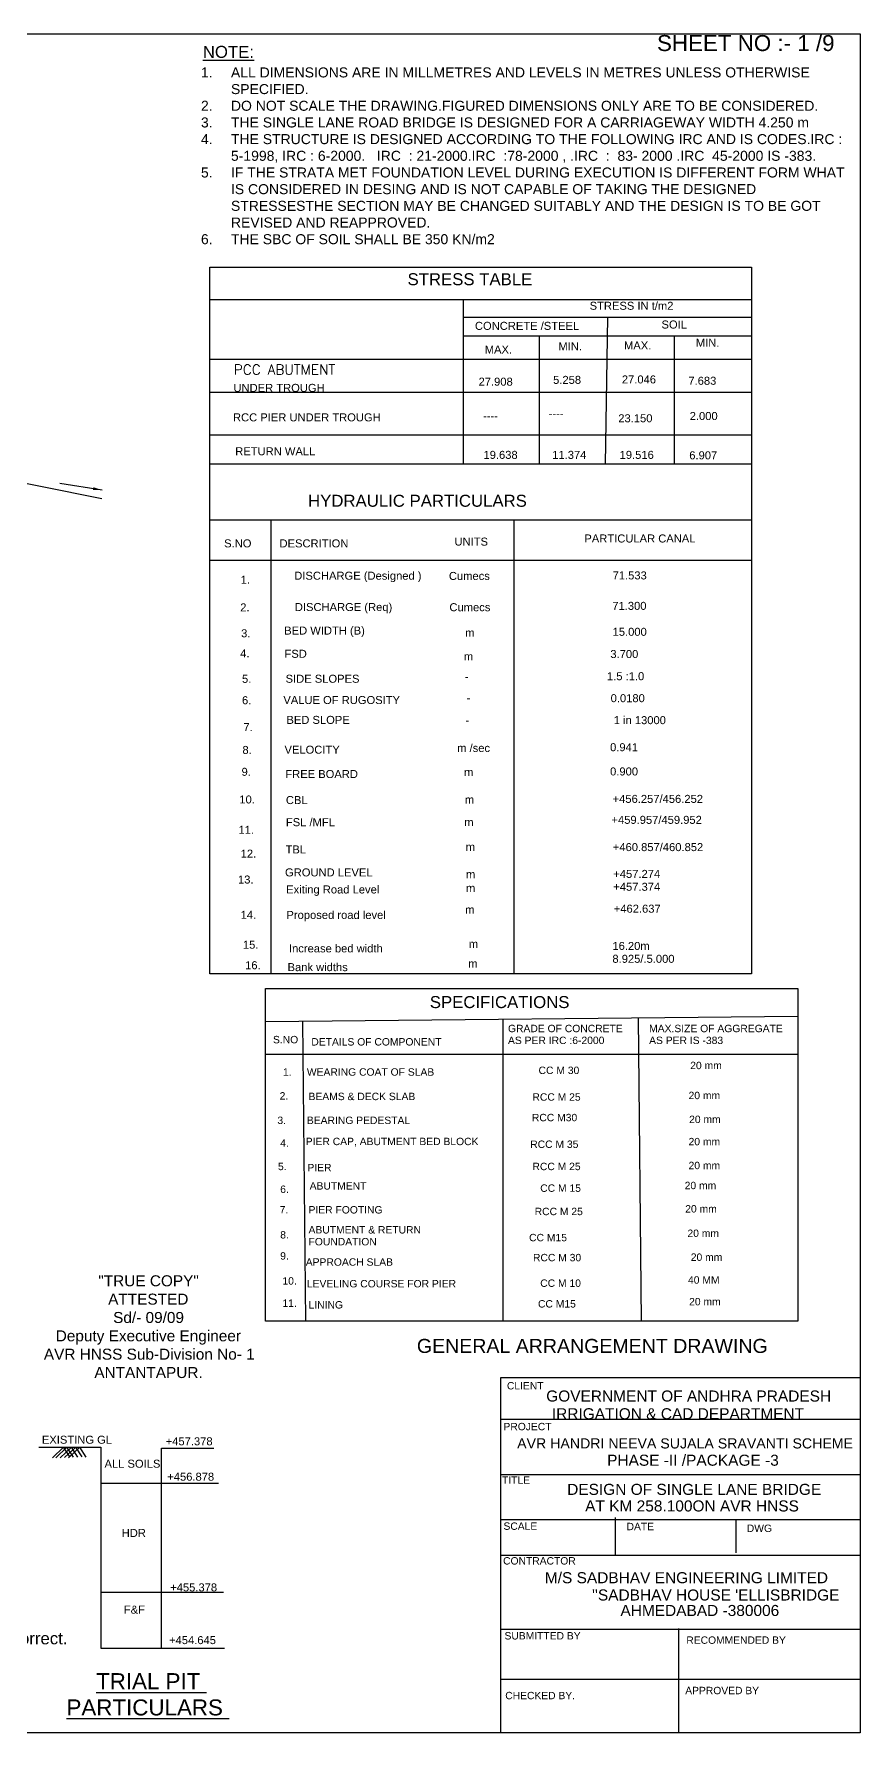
# Model space of a CAD drawing. Header units: millimetres. Extents: x 5124 to 2415838, y 2311 to 44151160.
# Drawn here: x 2374518 to 2415838, y 44066240 to 44151160 of the extents above; entities that cross this region are included whole.
import ezdxf

# ---------------------------------------------------------------- set-up
doc = ezdxf.new("R2010")
doc.units = ezdxf.units.MM
doc.header["$LTSCALE"] = 15
doc.header["$MEASUREMENT"] = 0
for name, color, linetype in [('DIMENSION', 7, 'Continuous'), ('DRAWING', 2, 'Continuous'), ('TEXT', 7, 'Continuous')]:
    doc.layers.add(name, color=color, linetype=linetype)
doc.styles.add('section', font='complex.shx', dxfattribs={"height": 500})
doc.styles.get("Standard").update_dxf_attribs({"font": 'arial.ttf', "height": 400})
doc.dimstyles.get("Standard").update_dxf_attribs({"dimtxt": 400, "dimasz": 450, "dimexe": 0.18, "dimexo": 0.0625, "dimgap": 0.09, "dimtad": 0, "dimdec": 0, "dimzin": 0, "dimdsep": 46, "dimtxsty": 'Standard', "dimblk": 'OBLIQUE', "dimcen": 0.09, "dimse1": 1, "dimse2": 1, "dimadec": 0, "dimazin": 0, "dimtfac": 1, "dimtdec": 0, "dimtofl": 0, "dimtmove": 0, "dimatfit": 3, "dimfxl": 1, "dimtolj": 1, "dimtzin": 0, "dimarcsym": 0})

# ---------------------------------------------------------------- blocks, each defined once
blk = doc.blocks.new('_Oblique')
at = {"color": 0, "linetype": 'ByBlock', "lineweight": -2}
blk.add_line((-0.5, -0.5), (0.5, 0.5), dxfattribs=at)

msp = doc.modelspace()

# ---------------------------------------------------------------- linework, layer by layer
at = {"layer": 'DIMENSION', "color": 0}
msp.add_lwpolyline([(2415838, 44066247), (2295098.8, 44066247), (2295098.8, 44151160.4), (2415838, 44151160.4)], close=True, dxfattribs=at)
at = {"layer": 'DRAWING', "color": 0}
msp.add_lwpolyline([(2305304.2, 44130105.7), (2318930.1, 44130207.1), (2354156.3, 44130372.6), (2365378, 44130463.9), (2377905.9, 44127947.2)], dxfattribs=at)
at = {"layer": 'TEXT', "color": 0}
for points in [[(2383321.4, 44139504.6), (2410411.9, 44139504.6), (2410411.9, 44104186.2), (2383321.4, 44104186.2)], [(2386096.8, 44103449), (2412723.3, 44103449), (2412723.3, 44086826.8), (2386096.8, 44086826.8)], [(2415838, 44066247), (2397869, 44066247), (2397869, 44084009.2), (2415838, 44084009.2)]]:
    msp.add_lwpolyline(points, close=True, dxfattribs=at)
for points in [[(2383321.4, 44137889), (2410411.9, 44137889)], [(2395990.1, 44137889), (2395990.1, 44129655.1)], [(2395990.1, 44137010.5), (2410411.9, 44137010.5)], [(2403201, 44137010.5), (2403094.2, 44129655.1)], [(2395990.1, 44136077.1), (2410411.9, 44136077.1)], [(2399785.3, 44136077.1), (2399785.3, 44129655.1)], [(2406535.8, 44136077.1), (2406535.8, 44129655.1)], [(2383321.4, 44134904), (2410411.9, 44134904)], [(2410411.9, 44133244.7), (2383321.4, 44133244.7)], [(2383321.4, 44131117.1), (2410411.9, 44131117.1)], [(2410411.9, 44129655.1), (2383321.4, 44129655.1)], [(2383321.4, 44126885), (2410411.9, 44126885)], [(2386358, 44126885), (2386358, 44104186.2)], [(2398520.4, 44126885), (2398520.4, 44104186.2)], [(2410411.9, 44124852), (2383321.4, 44124852)], [(2386096.8, 44101801.2), (2412723.3, 44102066.3)], [(2388115.6, 44086826.8), (2387966.4, 44101819.8)], [(2397978.7, 44101919.5), (2397978.7, 44086826.8)], [(2404906.3, 44086826.8), (2404755.4, 44101987)], [(2412723.3, 44100145.7), (2386096.8, 44100145.7)], [(2397869, 44081920.8), (2415838, 44081920.8)], [(2374768.9, 44080519.6), (2377869.8, 44080519.6), (2377869.8, 44070481.2), (2380904.6, 44070481.2), (2380904.6, 44080480.2), (2383515.6, 44080480.2)], [(2375440.5, 44079990.2), (2376001.6, 44080519.6)], [(2375609.2, 44079997.2), (2376170.3, 44080526.6)], [(2375827, 44079990.2), (2376388.1, 44080519.6)], [(2376322, 44080023.5), (2376001.6, 44080519.6)], [(2376051.9, 44080004.2), (2376612.9, 44080533.6)], [(2376490.7, 44080030.5), (2376170.3, 44080526.6)], [(2376243.5, 44079990.2), (2376804.6, 44080519.6)], [(2376708.5, 44080023.5), (2376388.1, 44080519.6)], [(2376933.3, 44080037.6), (2376612.9, 44080533.6)], [(2377125, 44080023.5), (2376804.6, 44080519.6)], [(2377869.8, 44078721.7), (2383749.4, 44078721.7)], [(2397869, 44079161.1), (2415838, 44079161.1)], [(2403606.6, 44075165), (2403606.6, 44077018.5)], [(2397869, 44076916.3), (2415838, 44076916.3)], [(2409644, 44075247.3), (2409644, 44076936.1)], [(2397869, 44075124.5), (2415838, 44075124.5)], [(2377869.8, 44073278), (2383998.8, 44073278)], [(2397869, 44071428.4), (2415838, 44071428.4)], [(2406781.5, 44066240.3), (2406781.5, 44071471.3)], [(2380904.6, 44070481.2), (2384055.1, 44070481.2)], [(2397869, 44068936.5), (2415838, 44068936.5)]]:
    msp.add_lwpolyline(points, dxfattribs=at)

# ---------------------------------------------------------------- texts
for s, height, p in [('SHEET NO :- 1 /9 ', 800, (2405682.6, 44150306.5)), ('%%UNOTE:', 600, (2382963.9, 44149967.1)), ('STRESS TABLE ', 600, (2393203.5, 44138603.2)), ('STRESS IN t/m2', 400, (2402312.5, 44137376.2)), ('CONCRETE /STEEL ', 400, (2396574.7, 44136372.3)), ('SOIL', 400, (2405907, 44136439.2)), ('MAX.', 400, (2397065.9, 44135189.9)), ('MIN.', 400, (2400749.7, 44135346.1)), ('MAX.', 400, (2404031.6, 44135390.7)), ('MIN.', 400, (2407626.1, 44135524.5)), ('27.908', 400, (2396757.6, 44133582.9)), ('5.258', 400, (2400486.1, 44133672.1)), ('27.046', 400, (2403924.3, 44133694.4)), ('7.683', 400, (2407250.9, 44133627.5)), ('UNDER TROUGH', 400, (2384496.3, 44133271.3)), ('RCC PIER UNDER TROUGH', 400, (2384473.9, 44131798.9)), ('2.000', 400, (2407317.9, 44131865.1)), ('----', 400, (2396980.9, 44131865.1)), ('----', 400, (2400262.8, 44131976.6)), ('23.150', 400, (2403745.7, 44131753.5)), ('RETURN WALL ', 400, (2384585.6, 44130103.4)), ('19.638', 400, (2397003.2, 44129924.2)), ('11.374', 400, (2400441.5, 44129924.2)), ('19.516', 400, (2403812.7, 44129924.2)), ('6.907', 400, (2407295.6, 44129901.9)), ('HYDRAULIC PARTICULARS ', 600, (2388229.2, 44127529.7)), ('S.NO ', 400, (2384031.9, 44125499.6)), ('DESCRITION', 400, (2386800.4, 44125499.6)), ('UNITS ', 400, (2395552.2, 44125588.9)), ('PARTICULAR CANAL  ', 400, (2402049.1, 44125745)), ('1.', 400, (2384857.8, 44123683.4)), ('DISCHARGE (Designed )', 400, (2387538.6, 44123884.6)), ('Cumecs ', 400, (2395272.1, 44123872.4)), ('71.533', 400, (2403461.3, 44123898.8)), ('2.', 400, (2384835.5, 44122300.3)), ('DISCHARGE (Req) ', 400, (2387566.6, 44122317.9)), ('Cumecs ', 400, (2395298.5, 44122309)), ('71.300', 400, (2403447.3, 44122377.7)), ('3.', 400, (2384880.1, 44121006.3)), ('BED WIDTH (B)', 400, (2387034.6, 44121142.9)), ('m', 400, (2396089.6, 44121035.5)), ('15.000', 400, (2403461.3, 44121081.9)), ('4.', 400, (2384835.5, 44120002.4)), ('FSD', 400, (2387048.6, 44119981.8)), ('3.700', 400, (2403348.6, 44119969.3)), ('m', 400, (2396019.8, 44119846.6)), ('5.', 400, (2384924.8, 44118730.8)), ('SIDE SLOPES ', 400, (2387104.6, 44118734.1)), ('-', 400, (2396063.9, 44118841.7)), ('1.5 :1.0', 400, (2403179.8, 44118861.6)), ('6.', 400, (2384924.8, 44117660)), ('VALUE OF RUGOSITY ', 400, (2386992.6, 44117671)), ('-', 400, (2396160.5, 44117779)), ('0.0180', 400, (2403363.1, 44117763)), ('BED SLOPE ', 400, (2387146.6, 44116677.8)), ('1 in 13000', 400, (2403518.1, 44116664.4)), ('7.', 400, (2384991.9, 44116314.4)), ('-', 400, (2396099, 44116663.6)), ('8.', 400, (2384947.2, 44115176.6)), ('VELOCITY ', 400, (2387048.9, 44115188.7)), ('m /sec', 400, (2395686.1, 44115273.3)), ('0.941', 400, (2403334.9, 44115312.3)), ('9.', 400, (2384902.6, 44114083.5)), ('FREE BOARD ', 400, (2387090.9, 44113971.7)), ('m', 400, (2396028.7, 44114068)), ('0.900', 400, (2403334.9, 44114101)), ('10.', 400, (2384790.9, 44112700.3)), ('CBL', 400, (2387118.9, 44112670.8)), ('m', 400, (2396070.8, 44112691.5)), ('+456.257/456.252', 400, (2403461.8, 44112729.3)), ('FSL /MFL', 400, (2387118.9, 44111565.7)), ('m', 400, (2396042.7, 44111567.9)), ('+459.957/459.952', 400, (2403404.5, 44111682.1)), ('11.', 400, (2384746.3, 44111183.3)), ('12.', 400, (2384857.9, 44109992.3)), ('TBL', 400, (2387104.8, 44110202.2)), ('m', 400, (2396113, 44110331.8)), ('+460.857/460.852', 400, (2403472.7, 44110319.5)), ('GROUND LEVEL ', 400, (2387076.8, 44109055.2)), ('m', 400, (2396127.2, 44108963.3)), ('+457.274', 400, (2403495.4, 44108979.6)), ('13.', 400, (2384723.9, 44108698.4)), ('Exiting Road Level ', 400, (2387132.8, 44108201.9)), ('m', 400, (2396127.2, 44108275.1)), ('+457.374', 400, (2403495.4, 44108337)), ('+462.637', 400, (2403519.6, 44107241.6)), ('14.', 400, (2384857.9, 44106936)), ('Proposed road level', 400, (2387146.8, 44106928.9)), ('m', 400, (2396085, 44107193.5)), ('15.', 400, (2384969.5, 44105441.3)), ('Increase bed width ', 400, (2387272.8, 44105256.9)), ('m', 400, (2396267.7, 44105479.9)), ('8.925/.5.000', 400, (2403451.4, 44104736.8)), ('16.20m', 400, (2403451.4, 44105379.4)), ('16.', 400, (2385081.1, 44104415.1)), ('Bank widths ', 400, (2387202.8, 44104319.7)), ('m', 400, (2396239.6, 44104496.7)), ('SPECIFICATIONS ', 600, (2394317.8, 44102474.1)), ('GRADE OF CONCRETE ', 369.731, (2398229, 44101269.1)), ('MAX.SIZE OF AGGREGATE ', 369.731, (2405287.6, 44101269.1)), ('S.NO', 369.73, (2386473.9, 44100713.6)), ('DETAILS OF COMPONENT ', 369.731, (2388391.4, 44100602.5)), ('AS PER IRC :6-2000', 369.731, (2398229, 44100675.2)), ('AS PER IS -383', 369.731, (2405287.6, 44100675.2)), ('1.', 369.73, (2386973.8, 44099094.8)), ('WEARING COAT OF SLAB ', 369.731, (2388168.8, 44099094.8)), ('CC M 30 ', 369.73, (2399757.1, 44099178.1)), ('20 mm ', 369.73, (2407343.6, 44099420.9)), ('2.', 369.73, (2386807.1, 44097900.5)), ('BEAMS & DECK SLAB ', 369.731, (2388252.1, 44097872.8)), ('RCC M 25', 369.73, (2399451.4, 44097845)), ('20 mm ', 369.73, (2407260.2, 44097921.1)), ('3.', 369.73, (2386695.9, 44096678.5)), ('BEARING PEDESTAL ', 369.731, (2388168.8, 44096678.5)), ('RCC M30 ', 369.73, (2399423.7, 44096817.4)), ('20 mm ', 369.73, (2407288, 44096726.8)), ('4.', 369.73, (2386834.9, 44095539.8)), ('PIER CAP, ABUTMENT BED BLOCK ', 369.731, (2388113.2, 44095623.1)), ('RCC M 35', 369.73, (2399340.3, 44095484.2)), ('20 mm ', 369.73, (2407260.2, 44095615.9)), ('5.', 369.73, (2386723.7, 44094373.3)), ('PIER ', 369.73, (2388196.6, 44094317.8)), ('RCC M 25', 369.73, (2399451.4, 44094373.3)), ('20 mm ', 369.73, (2407260.2, 44094421.6)), ('6.', 369.73, (2386834.9, 44093234.6)), ('ABUTMENT ', 369.73, (2388307.8, 44093401.2)), ('CC M 15 ', 369.73, (2399840.5, 44093290.2)), ('20 mm ', 369.73, (2407065.7, 44093421.8)), ('7.', 369.73, (2386807.1, 44092207)), ('PIER FOOTING ', 369.731, (2388252.1, 44092207)), ('RCC M 25', 369.73, (2399562.6, 44092123.7)), ('20 mm ', 369.73, (2407093.5, 44092255.3)), ('ABUTMENT & RETURN ', 369.731, (2388252.1, 44091207.1)), ('20 mm ', 369.73, (2407204.6, 44091033.3)), ('8.', 369.73, (2386834.9, 44090957.2)), ('FOUNDATION ', 369.731, (2388252.1, 44090613.2)), ('CC M15', 369.73, (2399284.7, 44090818.3)), ('9.', 369.73, (2386834.9, 44089901.8)), ('APPROACH SLAB ', 369.731, (2388113.2, 44089596.3)), ('RCC M 30', 369.73, (2399479.2, 44089818.5)), ('20 mm ', 369.73, (2407371.4, 44089839)), ('10.', 369.73, (2386946, 44088652)), ('LEVELING COURSE FOR PIER ', 369.731, (2388168.8, 44088513.1)), ('CC M 10', 369.73, (2399840.5, 44088540.9)), ('40 MM ', 369.73, (2407232.4, 44088700.3)), ('11.', 369.73, (2386946, 44087541.1)), ('LINING ', 369.73, (2388252.1, 44087457.7)), ('CC M15', 369.73, (2399729.2, 44087506)), ('20 mm ', 369.73, (2407288, 44087617.1)), ('GENERAL ARRANGEMENT DRAWING ', 700, (2393671.2, 44085237.9)), ('CLIENT ', 368.69, (2398175.2, 44083412.8)), ('GOVERNMENT OF ANDHRA PRADESH ', 553.029, (2400140.7, 44082807)), ('IRRIGATION & CAD DEPARTMENT ', 553.029, (2400422.2, 44081920.8)), ('PROJECT ', 368.69, (2398002, 44081373)), ('EXISTING GL', 400, (2374915.1, 44080698.9)), ('+457.378', 400, (2381107.9, 44080620.8)), ('AVR HANDRI NEEVA SUJALA SRAVANTI SCHEME ', 506.943, (2398686.2, 44080463.1)), ('ALL SOILS ', 400, (2378046.6, 44079499.9)), ('PHASE -II /PACKAGE -3', 553.029, (2403187.9, 44079599.3)), ('+456.878', 400, (2381185.4, 44078851.3)), ('TITLE ', 368.69, (2397929.9, 44078699.5)), ('DESIGN OF SINGLE LANE BRIDGE ', 553.029, (2401189.2, 44078141.6)), ('AT KM 258.100ON AVR HNSS', 553.029, (2402089.5, 44077313.8)), ('HDR ', 400, (2378906.6, 44076039.6)), ('SCALE ', 368.69, (2398002, 44076396)), ('DATE ', 368.69, (2404160.2, 44076378)), ('DWG', 368.69, (2410174.5, 44076288)), ('CONTRACTOR', 368.69, (2397983.6, 44074662)), ('+455.378', 400, (2381332.7, 44073318.9)), ('M/S SADBHAV ENGINEERING LIMITED ', 553.029, (2400072.4, 44073726.3)), ("''SADBHAV HOUSE 'ELLISBRIDGE ", 553.029, (2402431.2, 44072862.4)), ('F&F ', 400, (2379015.5, 44072208.3)), ('AHMEDABAD -380006', 553.029, (2403853.7, 44072088.6)), ('excavation and found to be correct.', 600, (2363102.7, 44070673.9)), ('+454.645', 400, (2381275, 44070684)), ('SUBMITTED BY ', 368.686, (2398055.5, 44070915.5)), ('RECOMMENDED BY', 368.686, (2407148.9, 44070699.6)), ('%%UTRIAL PIT ', 800, (2377624.1, 44068431.8)), ('APPROVED BY ', 368.686, (2407094.8, 44068180.1)), ('%%UPARTICULARS ', 800, (2376145.9, 44067119.1)), ('CHECKED BY.', 368.686, (2398091.6, 44067928.2))]:
    msp.add_text(s, height=height, dxfattribs=at).set_placement(p)
at = {"layer": 'TEXT', "color": 0, "style": 'section'}
msp.add_text('PCC ABUTMENT ', height=500, dxfattribs=at).set_placement((2384511.9, 44134135.3))
at = {"layer": 'TEXT', "color": 0, "insert": (2382371.7, 44149488.8), "char_height": 500, "attachment_point": 1}
msp.add_mtext_dynamic_manual_height_columns('\\pi-1500,l2000,t2000;1.^IALL DIMENSIONS ARE IN MILLMETRES AND LEVELS IN METRES UNLESS OTHERWISE SPECIFIED.\\P2.^IDO NOT SCALE THE DRAWING.FIGURED DIMENSIONS ONLY ARE TO BE CONSIDERED.\\P3.^ITHE SINGLE LANE ROAD BRIDGE IS DESIGNED FOR A CARRIAGEWAY WIDTH 4.250 m\\P4.^ITHE STRUCTURE IS DESIGNED ACCORDING TO THE FOLLOWING IRC AND IS CODES.IRC : 5-1998, IRC : 6-2000.   IRC  : 21-2000.IRC  :78-2000 , .IRC  :  83- 2000 .IRC  45-2000 IS -383.\\P5.^IIF THE STRATA MET FOUNDATION LEVEL DURING EXECUTION IS DIFFERENT FORM WHAT IS CONSIDERED IN DESING AND IS NOT CAPABLE OF TAKING THE DESIGNED STRESSESTHE SECTION MAY BE CHANGED SUITABLY AND THE DESIGN IS TO BE GOT REVISED AND REAPPROVED.\\P6.^ITHE SBC OF SOIL SHALL BE 350 KN/m2', width=32688.943, gutter_width=2000, heights=[0], dxfattribs=at)
at = {"layer": 'TEXT', "color": 0, "insert": (2374942, 44089117.9), "char_height": 550, "width": 10547.92, "attachment_point": 1}
msp.add_mtext('\\pi2795.6;"TRUE COPY" \\P\\pi3288;ATTESTED  \\P\\pi3535.4;Sd/- 09/09\\P\\pi664.24;Deputy Executive Engineer  \\P\\pi71.095;AVR HNSS Sub-Division No- 1 \\P\\pi2596.6;ANTANTAPUR.', dxfattribs=at)

# ---------------------------------------------------------------- leaders
at = {"layer": 'DIMENSION', "color": 0}
msp.add_leader([(2377921.5, 44128365.4), (2375804.9, 44128698.4)], dimstyle='Standard', override={"dimgap": 0.09, "dimtad": 0}, dxfattribs=at)

doc.saveas('drawing.dxf')
